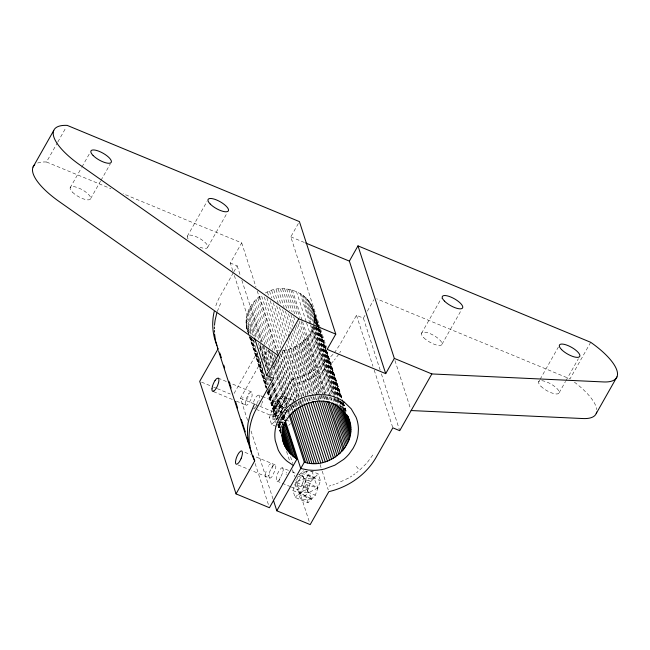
<?xml version="1.0" encoding="UTF-8"?>
<svg xmlns="http://www.w3.org/2000/svg" width="650" height="650" viewBox="0 0 650 650"><rect width="100%" height="100%" fill="white"/><g stroke="black" fill="none" stroke-linecap="round" stroke-linejoin="round"><path stroke-width="0.49" stroke-dasharray="3.25 2.44" d="M273.252 415.179L273.26 414.229M248.812 334.165C241.873 320.401 248.852 303.136 261.43 295.303L279.142 350.131M313.877 323.342C320.019 297.026 286.268 280.061 265.346 293.02M265.541 474.744L265.558 474.264M279.679 480.602L279.695 480.122M272.464 465.823L271.928 468.707M265.598 473.744L266.094 471.38M279.736 479.602L279.817 479.05M286.479 472.753L286.561 472.192M248.779 394.119L248.869 393.551M242.271 399.596L242.418 398.986M256.409 405.454L256.555 404.844M280.061 477.864L280.231 477.238M286.065 474.565L286.236 473.939M262.657 401.172L262.056 403.081M282.904 350.545C296.66 348.749 309.579 338.951 313.389 325.358M217.295 311.48L220.634 303.347M242.791 397.719L243.019 397.077M256.929 403.577L257.4 402.293M247.918 397.231L248.146 396.589M276.193 426.416L271.602 424.515L269.384 417.649L274.487 403.236L281.816 395.688L293.751 400.627M279.947 414.082L284.034 402.553L281.816 395.688M282.791 424.686L282.238 422.971L287.024 409.459M311.789 471.234L314.551 477.677L302.429 471.591L311.789 471.234L318.216 473.899L320.434 480.764L315.323 495.178L308.002 502.726L295.141 497.404L292.931 490.539L298.033 476.125L303.404 470.584M295.141 497.404L302.469 489.856L307.572 475.442L306.191 471.144M308.002 502.726L305.784 495.861L310.887 481.447L318.216 473.899M246.139 399.084L248.398 394.355L250.429 392.153L251.883 392.202L252.143 395.371A7.077 2.291 -67.5 0 1 250.981 399.327L248.536 403.642A7.134 2.308 -67.5 0 1 246.594 405.169A7.077 2.291 -67.5 0 1 245.554 404.332M253.516 402.147C254.694 399.051 257.124 392.535 261.438 396.037M247.398 398.515L247.666 397.873M261.536 404.373L261.804 403.731M302.502 483.592L301.933 484.892A7.126 2.308 -67.5 0 1 299.951 488.109L298.659 489.352A7.126 2.308 -67.5 0 1 296.814 487.175L297.172 484.949A7.126 2.308 -67.5 0 1 300.568 477.839L301.844 476.621A7.044 2.283 -67.5 0 1 303.29 476.604A7.126 2.308 -67.5 0 1 302.502 483.584M257.676 401.651L257.961 401.026M246.805 399.742L247.114 399.132M260.942 405.6L261.251 404.991M37.643 163.044A55.437 18.631 29.5 0 1 46.491 161.996L57.346 142.821M57.842 141.952L66.227 127.14M70.143 187.809L81.494 167.765M81.989 166.896L89.383 153.822M90.651 198.616L100.514 181.188M101.01 180.318L110.386 163.759M187.265 236.34L207.001 201.476M207.773 247.146L227.012 213.159M232.781 270.709L230.303 263.014L241.694 242.881L123.077 193.732M233.293 272.756L218.977 298.244A68.006 60.158 -17.9 0 0 215.093 308.1M233.781 271.895L237.193 265.866L230.303 263.014M320.312 328.217L290.802 236.844L298.464 223.299M234.081 393.429L257.01 352.918L267.256 384.654M259.252 348.952L260.593 346.58L259.488 345.93L267.564 370.939M247.601 420.371L240.459 398.247L261.893 360.376M262.389 359.499L267.971 349.635M276.323 419.77L273.837 412.076L292.484 379.129A68.079 60.223 -17.9 0 0 299.715 377.073A68.819 60.873 -17.9 0 0 310.31 372.58L323.237 364.146L333.873 353.486M380.161 370.094L363.391 318.151L356.501 315.299L339.926 344.581L334.425 352.763M363.391 318.151L365.373 314.657M367.356 311.155L373.791 299.772M421.509 333.393L441.244 298.529M442.016 344.199L461.256 310.213M538.631 381.924L539.614 380.177M540.109 379.308L558.366 347.059M559.138 392.73L565.549 381.404M566.044 380.526L578.37 358.743M590.704 342.298L569.985 378.901L376.651 298.797M339.755 352.706L340.689 351.203M268.312 466.318L268.645 465.798M282.449 472.176L282.783 471.656M269.376 474.281L269.709 473.769M372.799 455.008L367.421 462.296M338.772 354.201L334.376 359.994M276.38 405.795L277.737 404.162L279.386 403.479A7.117 2.299 -67.5 0 1 280.158 405.015A7.044 2.283 -67.5 0 1 279.76 408.265L278.907 410.816A7.117 2.299 -67.5 0 1 275.072 416.447M269.319 464.896L270.603 463.677M268.702 475.191L268.044 475.914M333.158 361.384C323.367 372.336 310.196 380.112 295.994 383.784M366.202 463.686L359.483 470.267L356.363 466.375M271.602 424.515L276.973 418.974M277.461 418.47L278.923 416.967M288.73 425.433L290.558 423.548M356.517 472.68L358.02 471.494M353.413 474.947L354.981 473.834M350.188 477.059L351.812 476.027M348.538 478.059L336.326 483.811M281.198 417.584L284.789 415.764L284.091 413.969M275.056 416.496L274.024 416.715L256.921 409.63M261.259 396.606L261.812 396.378M284.814 407.282L281.986 408.314L283.757 409.281M332.711 485.038L334.523 484.445M329.038 486.086L330.899 485.582M282.067 426.733L278.029 427.18L280.784 428.317M280.678 419.802L285.358 419.624L282.726 414.57M279.914 350.862L274.105 350.756M269.644 478.034L270.132 478.067A7.174 2.316 -67.5 0 0 272.058 476.572L275.421 469.527A7.174 2.316 -67.5 0 0 275.795 466.245L275.421 465.091A7.174 2.316 -67.5 0 0 273.967 465.026L271.944 467.244L270.173 470.632A7.174 2.316 -67.5 0 0 268.994 474.598L268.905 476.604L269.644 478.034L251.347 470.454M282.799 468.13A7.174 2.316 -67.5 0 0 281.344 468.081L279.321 470.299L277.558 473.688A7.223 2.332 -67.5 0 0 276.396 477.652L276.412 480.342L277.517 481.122A7.223 2.332 -67.5 0 0 279.459 479.586L282.799 472.582A7.174 2.316 -67.5 0 0 283.173 469.3L282.799 468.146M279.037 415.366L270.408 414.765L275.811 420.314L269.384 417.649M282.872 415.634L284.789 415.764L281.775 413.189M282.88 411.751L289.559 413.692M276.339 422.102L274.527 421.493L275.535 423.118M277.249 422.411L282.685 424.239M251.509 391.926L228.792 382.509M275.056 464.815L254.963 456.495M277.022 481.098L290.404 486.639M290.802 236.844L304.744 242.621M46.491 161.996L110.939 188.703M284.034 402.553L290.461 405.21L292.573 410.597M291.379 405.592L295.969 407.493M218.107 378.089L227.898 382.143M262.283 396.394L279.386 403.479M274.487 403.236L285.512 407.802M201.557 382.127L212.68 386.734M213.606 387.124L216.393 388.277M217.319 388.659L230.303 394.038M240.459 398.247L254.369 404.007M255.296 404.389L259.001 405.933M259.935 406.315L273.837 412.076M280.759 417.723L289.031 421.151M213.582 391.674L232.773 399.628M236.413 401.131L246.106 405.145M253.484 408.208L255.198 408.915M279.484 421.834L282.238 422.971M307.572 475.442L320.434 480.764M244.953 452.343L250.412 454.61M288.494 470.389L282.433 467.87M292.094 471.876L298.391 474.484M299.293 474.858L302.892 476.352M298.033 476.125L310.887 481.447M302.469 489.856L315.323 495.178M238.111 464.969L249.681 469.763M291.306 487.004L297.611 489.621M292.931 490.539L305.784 495.861M279.459 421.72L282.921 423.459M284.635 409.768L289.924 412.669M258.887 394.981L259.634 396.411L259.521 398.426A7.077 2.291 -67.5 0 1 258.854 401.042M281.019 412.547L273.471 406.112L280.922 405.892L288.243 398.344L278.882 398.702L282.677 410.386M254.776 342.274L250.868 337.699L266.711 386.75M280.971 411.198L282.287 413.725M394.973 360.539L410.199 407.664M381.404 373.937L399.425 429.723M356.501 315.299L372.962 366.275M374.205 370.118L392.844 427.83M320.629 329.176L326.527 347.449M313.219 309.303L318.5 325.658M319.735 329.501L343.037 401.635M343.346 402.602L346.458 412.214L343.257 402.618M312.544 307.409L318.443 325.683M319.654 329.526L342.989 401.668M311.74 305.581L318.882 327.706M319.191 328.664L341.559 397.914M343.111 402.724L345.906 411.377M314.137 313.235L318.793 327.665M319.109 328.624L341.477 397.873M343.029 402.683L345.824 411.336M310.806 303.826L341.25 398.076M342.802 402.886L345.597 411.548M314.381 315.25L317.484 324.87M318.727 328.721L341.096 397.971M342.648 402.773L345.134 410.467M309.757 302.152L317.834 327.153M318.142 328.12L340.819 398.328M342.371 403.138L344.549 409.874M314.47 317.281L317.582 326.901M317.891 327.86L340.259 397.109M341.811 401.919L344.606 410.581M308.604 300.568L316.371 324.618M317.614 328.461L339.983 397.711M341.534 402.521L344.638 412.141M314.421 319.312L316.908 327.007M317.216 327.966L339.584 397.215M340.827 401.066L343.931 410.686M307.352 299.089L316.054 326.016M316.363 326.974L339.04 397.191M340.283 401.034L343.704 411.613M314.218 321.336L315.778 326.146M316.087 327.104L338.764 397.321M340.007 401.164L341.868 406.933M306.02 297.7L315.339 326.552M315.656 327.519L338.951 399.652M339.259 400.611L342.062 409.273M315.12 327.194L338.114 398.361M338.423 399.327L340.909 407.022M304.623 296.424L313.942 325.284M314.251 326.243L337.553 398.377M337.862 399.344L340.657 407.997M313.698 326.324L336.066 395.574M337.309 399.417L339.178 405.194M303.054 295.173L311.756 322.108M313.308 326.918L335.676 396.167M336.919 400.01L339.406 407.704M312.772 327.324L335.449 397.532M335.757 398.499L337.618 404.267M301.438 294.044L311.374 324.821M311.691 325.788L334.986 397.922M335.294 398.881L337.781 406.575M312.024 329.225L333.149 394.623M334.392 398.474L336.253 404.243M300.162 293.264L310.107 324.041M310.416 325L333.71 397.134M334.027 398.101L336.513 405.795M311.163 331.061L331.671 394.542M332.906 398.385L334.466 403.195M310.204 332.816L330.704 396.297M331.021 397.256L332.572 402.066M296.392 291.387L306.329 322.164M306.637 323.131L330.249 396.224M330.558 397.183L332.735 403.918M309.14 334.514L329.022 396.069M329.331 397.036L330.882 401.846M307.905 336.237L326.235 392.982M327.478 396.833L328.721 400.676M292.329 290.022L302.274 320.799M302.583 321.758L325.569 392.933M326.812 396.776L328.681 402.545M306.873 337.529L325.512 395.233M325.821 396.199L327.373 401.001M290.826 289.648L299.829 317.541M301.072 321.384L324.992 395.444M325.309 396.411L327.169 402.179M305.476 339.089L323.489 394.867M323.798 395.834L325.358 400.644M288.779 289.258L297.164 315.226M299.033 321.002L322.952 395.054M323.261 396.021L325.122 401.789M303.964 340.584L323.221 400.213M286.666 288.982L294.743 313.991M297.846 323.611L320.832 394.786M321.141 395.744L323.009 401.513M302.421 341.949L319.507 394.851M319.816 395.809L321.059 399.661M284.627 288.836L292.086 311.919M293.637 316.729L295.189 321.539M296.433 325.382L320.978 401.367M300.771 343.257L317.541 395.192M317.858 396.159L319.093 400.002M282.531 288.803L289.681 310.919M290.924 314.771L294.645 326.308M294.962 327.275L318.882 401.334M299.008 344.492L317.029 400.278M280.394 288.884L286.918 309.083M288.47 313.893L292.508 326.389M293.751 330.241L314.876 395.639M315.185 396.606L316.745 401.416M297.148 345.646L313.308 395.655M313.617 396.622L314.86 400.465M278.233 289.088L284.139 307.361M285.382 311.212L291.281 329.485M292.524 333.328L312.715 395.85M313.032 396.809L314.584 401.619M295.189 346.71L311.033 395.761M311.342 396.719L312.585 400.571M276.047 289.421L281.019 304.809M282.571 309.619L290.648 334.628M290.964 335.587L312.398 401.952M293.15 347.669L308.994 396.719M309.311 397.686L310.237 400.571M273.853 289.892L278.208 303.355M279.451 307.198L289.079 337.017M289.388 337.976L308.336 396.646M308.652 397.605L310.204 402.415M291.046 348.514L305.955 394.68M307.198 398.531L308.132 401.416M271.676 290.477L275.096 301.064M276.648 305.866L287.519 339.536M287.828 340.494L306.158 397.239M306.467 398.198L308.019 403.008M288.884 349.245L304.411 397.337M304.72 398.296L305.963 402.147M269.523 291.2L271.7 297.936M273.252 302.746L285.058 339.292M286.609 344.102L305.874 403.731M286.666 349.846L303.745 402.748M267.41 292.053L268.653 295.896M270.205 300.706L283.562 342.062M285.114 346.873L301.892 398.808M302.201 399.774L303.761 404.576M284.416 350.317L300.259 399.368M300.568 400.335L301.811 404.178M266.898 297.83L282.124 344.955M283.676 349.765L298.902 396.898M300.137 400.741L301.072 403.626M292.484 379.129L299.098 399.596M299.406 400.546L300.633 404.365M320.068 464.523L321.912 470.251M322.221 471.201L328.234 489.799M282.149 350.659L297.375 397.784M298.618 401.635L299.544 404.519M264.29 296.993L280.751 347.969M281.994 351.812L297.838 400.863M298.147 401.83L299.699 406.64M280.841 353.746L297.928 406.648M280.386 353.974L297.781 407.834M294.669 401.009L296.611 407.014M279.273 355.737L295.734 406.713M259.602 296.603L278.549 355.266M278.858 356.233L293.776 402.399M294.084 403.358L295.945 409.126M241.694 242.881L255.986 287.121M257.229 290.964L277.42 353.486M278.021 358.564L292.622 403.772M292.931 404.731L294.174 408.582M257.879 297.984L275.275 351.845M277.761 359.539L292.045 403.78M292.362 404.747L294.223 410.516M274.942 355.501L276.185 359.344M276.502 360.311L290.168 402.626M291.411 406.477L292.654 410.321M256.246 299.463L272.707 350.439M273.951 354.283L275.811 360.051M276.12 361.018L290.412 405.259M290.721 406.217L292.589 411.994M271.928 352.316L274.097 359.052M275.34 362.895L289.323 406.177M289.632 407.136L290.875 410.987M254.694 301.039L269.921 348.173M271.473 352.974L274.576 362.594M274.885 363.561L288.868 406.835M289.177 407.802L291.046 413.571M269.571 350.943L273.609 363.447M273.918 364.406L287.901 407.688M288.21 408.647L289.453 412.498M253.281 302.673L267.264 345.954M268.507 349.806L272.545 362.31M273.788 366.153L287.454 408.476M287.763 409.435L289.624 415.204M268.287 350.594L272.943 365.024M273.252 365.983L286.926 408.306M287.235 409.264L288.478 413.116M251.997 304.354L265.046 344.752M266.289 348.603L271.879 365.909M272.188 366.876L285.862 409.191M286.171 410.158L288.34 416.886M250.843 306.077L262.649 342.623M263.892 346.466L270.108 365.706M271.351 369.549L274.454 379.169M274.763 380.128L284.708 410.906M285.017 411.873L287.194 418.6M237.193 265.866L240.614 276.445M241.857 280.296L261.739 341.851M262.982 345.694L269.815 366.852M271.367 371.662L273.536 378.398M249.828 307.799L261.016 342.428M262.259 346.271L269.401 368.396M270.644 372.239L271.887 376.09M273.748 381.859L282.758 409.752M284.001 413.603L286.179 420.331M264.387 355.973L269.352 371.361M269.669 372.328L270.912 376.171M273.081 382.907L282.092 410.8M283.335 414.643L284.887 419.453M248.934 309.571L258.57 339.381M260.122 344.191L268.507 370.159M272.545 382.663L282.49 413.441M282.799 414.399L284.976 421.135M260.593 346.58L268.052 369.663M269.295 373.506L270.538 377.358M270.847 378.316L272.09 382.168M272.399 383.126L282.344 413.904M282.652 414.863L284.513 420.639M268.808 374.782L269.734 377.666M270.051 378.633L270.668 380.551M271.911 384.402L280.922 412.295M282.165 416.138L283.717 420.948M248.121 311.472L256.823 338.398M258.375 343.208L267.386 371.101M269.864 378.796L270.489 380.721M271.733 384.564L280.743 412.457M281.986 416.309L284.156 423.036M247.577 312.967L255.344 337.009M268.393 377.406L269.636 381.363M271.188 386.067L280.824 415.984M281.125 416.845L283.928 425.498M234.341 275.511L253.906 336.107M267.142 377.26L269.076 383.151M270.246 386.88L279.321 414.895M280.499 418.616L283.359 427.399M246.578 316.81L252.484 335.083M265.956 376.894L268.442 384.589M269.563 387.985L278.696 416.325M279.817 419.721L282.612 428.374M246.285 318.687L251.566 335.034M253.118 339.844L267.662 385.084M268.962 388.895L277.908 416.829M279.524 421.598L281.328 427.407M268.808 389.464L277.818 417.357M279.37 422.167L281.239 427.936M290.558 456.788L292.736 463.523M246.114 320.604L250.461 334.076M251.704 337.919L267.288 386.449M268.483 389.854L278.419 420.631M278.728 421.598L281.271 429.731M246.074 322.554L249.486 333.141M251.038 337.943L266.882 386.994M268.125 390.845L277.136 418.738M278.688 423.548L281.174 431.243M268.263 391.56L276.957 418.486M278.826 424.255L280.995 430.991M246.163 324.529L248.966 333.182M250.518 337.992L266.362 387.043M267.914 391.852L276.924 419.746M278.476 424.548L281.271 433.209M250.079 336.928L266.549 387.904M267.792 391.747L276.794 419.64M278.354 424.45L281.149 433.103M246.407 326.495L248.576 333.223M249.746 337.049L267.215 390.934M267.451 391.877L276.534 419.786M278.013 424.58L281.198 434.216M277.875 424.58L280.987 434.2M286.577 451.506L289.681 461.126M292.476 469.788L294.653 476.515M295.896 480.366L309.562 522.681M246.789 328.461L248.966 335.189M249.178 336.164L266.979 390.975M267.199 391.95L276.299 419.827M277.761 424.653L280.963 434.257M251.022 430.95L273.081 499.233M255.141 463.474L268.808 505.798M245.489 404.398L245.351 402.813A7.134 2.308 -67.5 0 1 246.147 399.076M272.464 464.904L272.48 465.343M256.612 405.73A7.077 2.291 -67.5 0 1 254.613 407.899M274.056 416.666A7.117 2.299 -67.5 0 1 273.284 415.131M273.284 414.188A7.117 2.299 -67.5 0 1 276.396 405.787M574.413 382.143A55.437 18.631 29.5 0 1 596.733 409.638M188.126 239.005A11.627 3.908 29.5 0 1 193.83 235.836A11.627 3.908 29.5 0 1 207.342 245.164A11.627 3.908 29.5 0 1 200.062 247.252M308.336 488.654L299.358 493.204L294.97 484.77L308.336 488.654L304.46 478.79L300.966 473.102L314.551 477.677L304.46 478.79L295.994 481.886L308.336 488.654M317.874 487.971L308.896 492.521L299.536 492.871L311.659 498.956L304.509 484.087L317.874 487.971L314.007 478.099L305.533 481.203L317.874 487.971M311.659 498.956L301.576 500.069L298.074 494.382L311.659 498.956M540.914 386.254A11.627 3.908 29.5 0 0 558.521 393.551A11.627 3.908 29.5 0 0 547.219 382.168A11.627 3.908 29.5 0 0 540.914 386.254M423.792 337.732A11.627 3.908 29.5 0 0 441.399 345.028A11.627 3.908 29.5 0 0 430.097 333.637A11.627 3.908 29.5 0 0 423.792 337.732M72.426 192.148A11.627 3.908 29.5 0 0 90.041 199.444A11.627 3.908 29.5 0 0 78.731 188.053A11.627 3.908 29.5 0 0 72.426 192.148"/><path stroke-width="0.97" d="M211.973 388.838L211.973 389.789A7.126 2.308 -67.5 0 0 212.745 391.324L213.777 391.105M289.096 415.041L304.322 462.166C330.338 470.86 361.229 442.349 347.701 416.065L350.098 423.776M214.37 328.729L214.419 326.983M216.767 313.162L215.166 320.019A67.08 59.337 -17.9 0 0 214.524 325.236M240.646 459.501L241.215 458.201M254.475 404.089L250.331 413.782L248.211 422.313A67.08 59.337 -17.9 0 0 247.569 427.538L247.479 434.501L248.251 441.358A66.129 58.5 -17.9 0 0 249.405 446.363L251.623 452.741M33.044 167.05L53.763 130.447M217.856 349.277L199.704 381.355L236.047 493.886L269.425 507.715L296.944 459.111L285.139 422.557M236.047 493.886L254.694 460.948A69.087 61.108 -17.9 0 1 251.087 451.596A67.746 59.93 -17.9 0 1 249.657 444.917A68.981 61.019 -17.9 0 1 249.104 434.509L249.373 431.007A68.737 60.799 -17.9 0 1 251.444 420.631A68.006 60.158 -17.9 0 1 255.32 410.776L273.536 378.398L266.646 375.537L298.756 318.801L335.774 334.141L327.145 349.375L385.71 373.636L394.331 358.402L357.988 245.871L590.704 342.298A55.437 18.631 29.5 0 1 603.509 381.94L431.852 373.945L394.331 358.402M385.71 373.636L349.367 261.105L357.988 245.871M431.852 373.945L399.734 430.682L392.844 427.83L376.269 457.113C369.452 469.113 358.889 478.798 346.661 485.111A68.819 60.873 -17.9 0 1 339.641 488.288A68.079 60.223 -17.9 0 1 328.835 491.66L310.188 524.607L276.803 510.778L304.322 462.166M596.237 413.489L616.956 376.886M215.101 380.404L216.458 378.771L218.107 378.089A7.117 2.299 -67.5 0 1 218.879 379.624A7.044 2.283 -67.5 0 1 218.481 382.866L217.628 385.426A7.117 2.299 -67.5 0 1 213.793 391.056M411.133 410.548L582.79 418.543A55.437 18.631 29.5 0 0 596.659 412.067M305.679 243.011L349.367 261.105M338.609 398.678L333.897 396.727A42.811 37.871 -17.9 0 0 326.958 395.021L316.729 394.558L308.75 395.785A42.258 37.383 -17.9 0 0 298.358 399.612L289.242 405.673A42.38 37.489 -17.9 0 0 282.067 413.449L279.419 417.649L276.664 423.979A42.559 37.643 -17.9 0 0 275.088 430.942A42.648 37.724 -17.9 0 0 275.234 440.464L278.176 449.832A42.38 37.489 -17.9 0 0 282.149 456.129A42.803 37.863 -17.9 0 0 287.267 461.346L293.353 465.449M349.562 421.834C328.957 371.199 249.316 424.816 296.944 459.111M298.756 318.801L80.015 165.035A55.437 18.631 29.5 0 1 67.21 125.393L299.423 221.609L335.774 334.141M278.037 355.412L59.296 201.638A55.437 18.631 29.5 0 1 34.775 164.694M344.476 402.277L351.244 408.858L356.054 417.211A42.242 37.367 -17.9 0 1 357.996 424.32A42.624 37.708 -17.9 0 1 358.41 429.26L358.101 434.2A42.38 37.489 -17.9 0 1 355.42 443.836L353.194 448.224L349.107 453.993A42.559 37.643 -17.9 0 1 343.696 459.371L334.872 465.173L324.464 469.007A42.388 37.497 -17.9 0 1 313.536 470.332L308.271 470.039L300.731 468.504L285.196 420.412M217.376 347.295L217.953 348.879M218.498 350.813L248.235 442.886M347.149 415.228L348.083 418.113M347.376 416.146L350.48 425.766M346.531 414.432L347.149 416.349M346.377 414.318L350.724 427.781M345.231 412.498L350.821 429.812M343.931 410.686L350.764 431.844M343.111 410.784L350.569 433.867M341.526 408.947L350.228 435.874M340.104 408.078L349.741 437.889M338.244 406.193L349.115 439.855M336.57 405.202L348.376 441.756M334.774 404.154L347.506 443.593M332.881 403.033L346.548 445.348M331.5 403.764L345.483 447.046M329.03 401.643L344.248 448.768M327.681 401.968L343.216 450.06M325.666 401.602L341.819 451.62M323.537 401.18L340.308 453.115M321.677 401.586L338.764 454.48M319.41 400.969L337.114 455.788M317.338 401.237L335.359 457.023M315.169 401.432L333.499 458.177M312.902 401.529L331.541 459.233M310.863 402.496L329.501 460.2M308.441 402.374L327.397 461.045M306.28 403.106L325.227 461.776M304.062 403.707L323.009 462.378M301.811 404.178L320.759 462.849M299.853 405.478L318.5 463.19M298.236 407.607L316.257 463.393M296.359 408.639L314.064 463.458M294.483 409.541L311.886 463.401M292.963 411.287L309.741 463.223M291.493 412.912L307.645 462.922M290.079 414.416L305.606 462.507M284.334 422.874L295.831 458.461M283.619 424.645L294.182 457.34M254.532 338.033L266.646 375.537M282.986 426.311L292.614 456.129M282.425 427.871L291.119 454.797M282.571 431.251L289.713 453.375M282.514 433.582L288.413 451.856M282.238 434.842L287.211 450.231M281.767 435.029L286.114 448.492M282.36 438.043L285.163 446.696M282.417 439.083L284.342 444.836M273.39 500.199L276.803 510.778M219.846 353.064L221.349 357.711M223.754 365.154L224.656 367.941M228.963 381.29L231.124 387.969M235.438 401.334L237.599 408.021M241.304 419.477L245.31 431.892M247.162 437.621L248.089 440.481M248.389 441.415L249.884 446.062M252.891 455.366L254.694 460.948M218.01 349.18L215.54 340.738L214.549 333.929M216.361 344.061L216.84 345.694M214.378 330.468L214.435 332.199M214.199 311.521A68.737 60.799 -17.9 0 0 213.021 318.484L212.761 321.986A68.981 61.019 -17.9 0 0 213.923 335.757A67.746 59.93 -17.9 0 0 215.759 342.282A69.087 61.108 -17.9 0 0 216.645 344.63M241.215 458.193A7.126 2.308 -67.5 0 0 242.003 451.214A7.044 2.283 -67.5 0 0 240.557 451.23L239.273 452.449A7.126 2.308 -67.5 0 0 235.901 459.542L235.511 461.817A7.126 2.308 -67.5 0 0 237.396 463.929L238.664 462.743A7.126 2.308 -67.5 0 0 240.654 459.477M212.006 388.798A7.117 2.299 -67.5 0 1 215.118 380.396M338.536 398.564A42.624 37.708 -17.9 0 1 344.402 402.163M561.633 349.651A11.627 3.908 29.5 0 0 579.239 356.947A11.627 3.908 29.5 0 0 567.938 345.556A11.627 3.908 29.5 0 0 561.633 349.651M444.511 301.129A11.627 3.908 29.5 0 0 462.118 308.425A11.627 3.908 29.5 0 0 450.816 297.034A11.627 3.908 29.5 0 0 444.511 301.129M210.267 204.067A11.627 3.908 29.5 0 0 227.874 211.364A11.627 3.908 29.5 0 0 216.572 199.972A11.627 3.908 29.5 0 0 210.267 204.067M93.145 155.545A11.627 3.908 29.5 0 0 110.752 162.841A11.627 3.908 29.5 0 0 99.45 151.45A11.627 3.908 29.5 0 0 93.145 155.545"/></g></svg>
